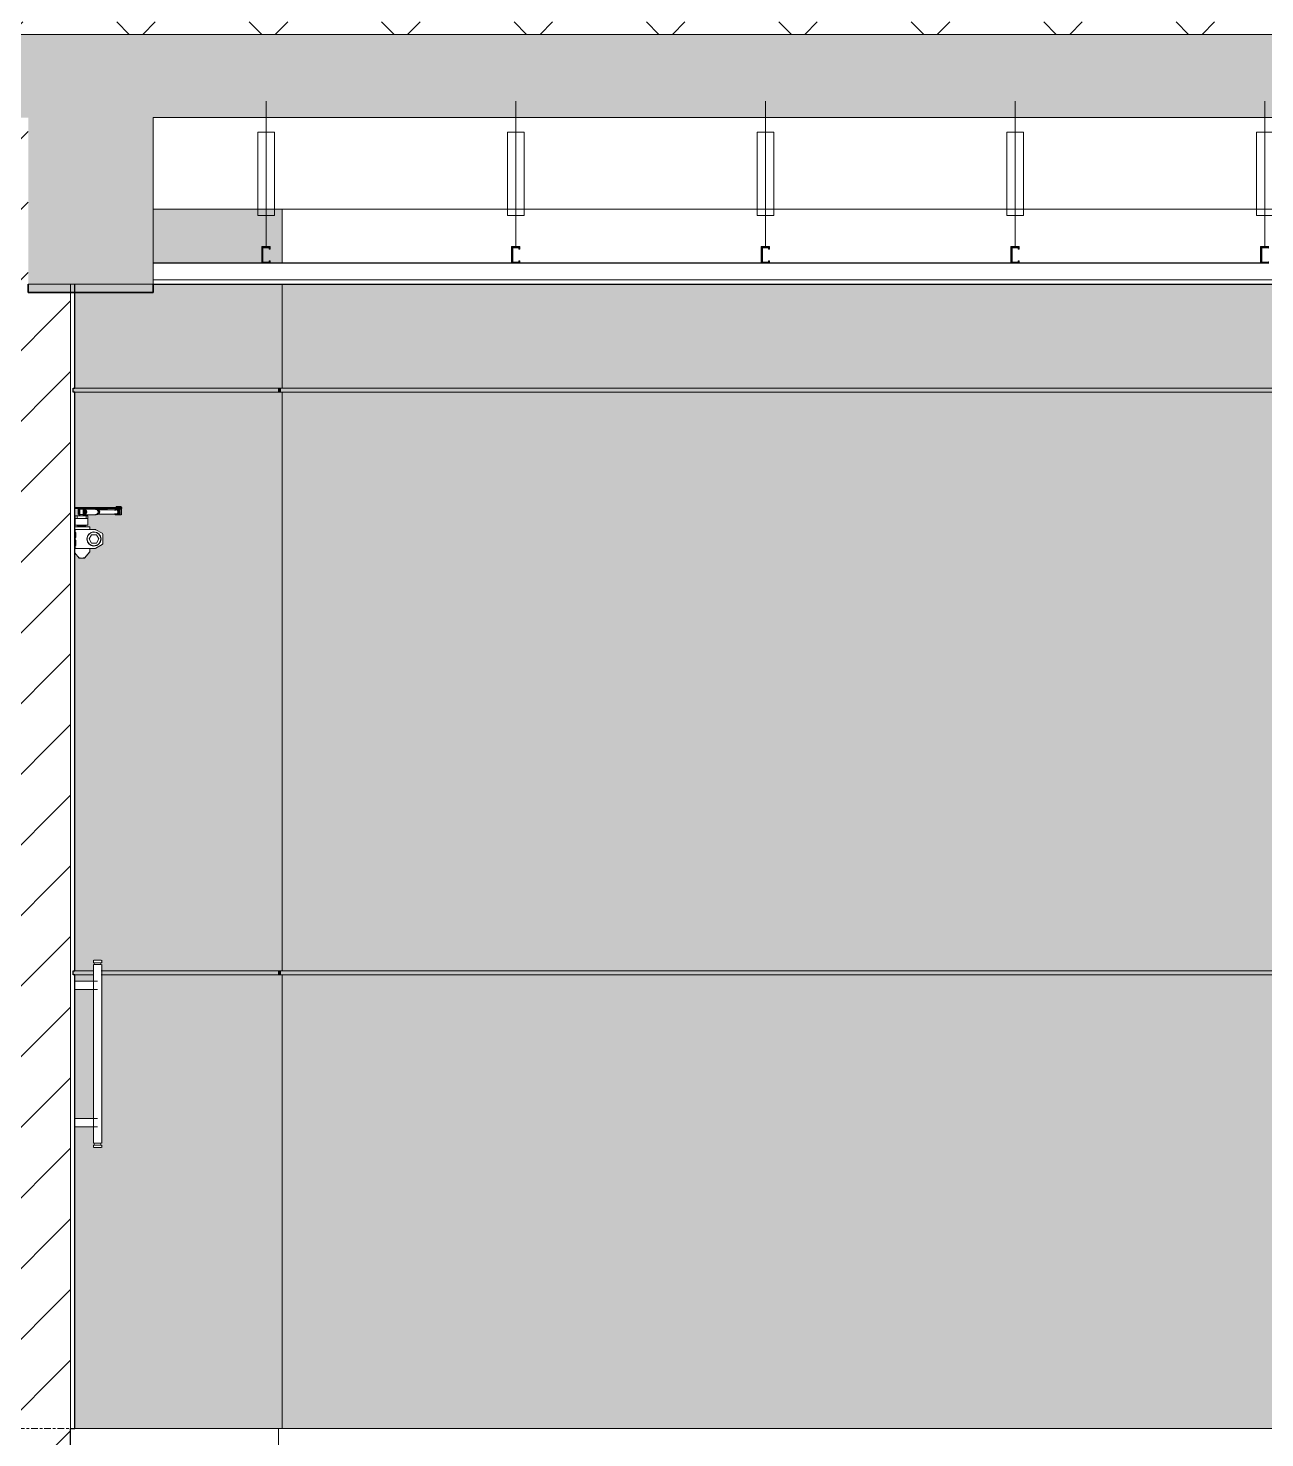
# Model space of a CAD drawing. Header units: millimetres. Extents: x 3451 to 201731, y -8641 to 35300.
# Drawn here: x 39936 to 42907, y 2177 to 5565 of the extents above; entities that cross this region are included whole.
import ezdxf

# ---------------------------------------------------------------- set-up
doc = ezdxf.new("R2010")
doc.units = ezdxf.units.MM
doc.linetypes.add('Centre', pattern=[31.75, 6.35, -4.7625, 15.875, -4.7625])
for name, color, linetype, lineweight in [('0-1', 7, 'Continuous', 5), ('A-CLNG', 13, 'Continuous', 9), ('A-CLNG-1', 13, 'Continuous', 25), ('A-DETL-GENF', 92, 'Continuous', 9), ('A-DETL-GENF-1', 7, 'Continuous', 9), ('A-DETL-THIN', 151, 'Continuous', 9), ('A-DOOR', 31, 'Continuous', 9), ('A-FLOR-LEVL-2', 51, 'Centre', 9), ('A-FLOR-PATT-3', 8, 'Continuous', 9), ('A-WALL', 113, 'Continuous', 9), ('A-WALL-1', 113, 'Continuous', 25), ('A-WALL-PATT-3', 111, 'Continuous', 5), ('A-WALL-PATT-4', 111, 'Continuous', 9), ('S-BEAM-1', 12, 'Continuous', 5), ('S-BEAM-2', 10, 'Continuous', 35), ('S-BEAM-3', 7, 'Continuous', 9), ('S-COLS-1', 7, 'Continuous', 9)]:
    doc.layers.add(name, color=color, linetype=linetype, lineweight=lineweight)

# ---------------------------------------------------------------- blocks, each defined once
blk = doc.blocks.new('NCV_TKTC_KET CAU_rvt-1-TKCS_MẶT CẮT C')
at = {"layer": 'S-BEAM-1'}
blk.add_hatch(color=256, dxfattribs=at).paths.add_polyline_path([(40085.7, 4930), (40235.6, 4930), (40235.6, 4950), (39935.6, 4950), (39935.6, 4930)])
at = {"layer": 'S-BEAM-2'}
for p, q in [((39935.6, 4950), (39935.6, 4930)), ((40235.6, 4930), (40235.6, 4950)), ((39935.6, 4930), (40235.6, 4930))]:
    blk.add_line(p, q, dxfattribs=at)
at = {"layer": 'S-BEAM-3'}
blk.add_line((40235.6, 5130), (44235.3, 5130), dxfattribs=at)
at = {"layer": 'S-COLS-1'}
blk.add_line((40536.9, 2200), (40536.9, 2150), dxfattribs=at)
blk = doc.blocks.new('FD_07 - DIG_01-1800x2200-CỬA ĐI 2 CÁNH 2-2150742-TKCS_MẶT CẮT C')
at = {"layer": 'A-DOOR'}
for p, q in [((40047.4, 4413.5), (40072.7, 4413.5)), ((40047.4, 4410.5), (40072.7, 4410.5)), ((40055.8, 4409), (40055.8, 4396)), ((40055.8, 4409), (40055.8, 4396)), ((40057.9, 4409.5), (40055.9, 4409.5)), ((40055.9, 4409.5), (40057.9, 4409.5)), ((40057.9, 4409.5), (40055.9, 4409.5)), ((40055.9, 4409.5), (40057.9, 4409.5)), ((40056.6, 4409), (40056.3, 4409)), ((40056.3, 4409), (40071.5, 4409)), ((40123.9, 4409.5), (40057.9, 4409.5)), ((40058.3, 4409), (40058.3, 4393)), ((40059.5, 4409), (40059.5, 4393)), ((40068.1, 4393), (40068.1, 4409)), ((40097, 4409.5), (40068.9, 4409.5)), ((40069.3, 4393), (40069.3, 4409)), ((40071.8, 4396), (40071.8, 4409)), ((40072.2, 4396.4), (40072.2, 4409)), ((40072.2, 4396.4), (40072.2, 4408.6)), ((40072.7, 4413.5), (40073.9, 4413.5)), ((40072.7, 4410.5), (40073.9, 4410.5)), ((40073.4, 4413.5), (40072.8, 4413.5)), ((40072.8, 4413.5), (40073.4, 4413.5)), ((40073.4, 4410.5), (40072.8, 4410.5)), ((40072.8, 4410.5), (40073.4, 4410.5)), ((40073.9, 4413.5), (40099.5, 4413.5)), ((40073.9, 4410.5), (40099.5, 4410.5)), ((40101.7, 4408.5), (40097, 4408.5)), ((40099.5, 4413.5), (40100.5, 4413.5)), ((40099.5, 4410.5), (40100.5, 4410.5)), ((40100.5, 4413.5), (40151.1, 4413.5)), ((40100.5, 4410.5), (40151.1, 4410.5)), ((40148.9, 4407.5), (40101.7, 4407.5)), ((40151.7, 4407.5), (40101.7, 4407.5)), ((40123.9, 4409.5), (40125.9, 4409.5)), ((40125.9, 4409.5), (40123.9, 4409.5)), ((40123.9, 4409.5), (40125.9, 4409.5)), ((40125.9, 4409.5), (40123.9, 4409.5)), ((40145.7, 4409.5), (40147.3, 4409.5)), ((40147.7, 4409.5), (40145.7, 4409.5)), ((40146.7, 4409.5), (40146.7, 4406.4)), ((40147.3, 4409.5), (40146.7, 4409.5)), ((40146.7, 4409.5), (40148.3, 4409.5)), ((40146.7, 4409.5), (40146.7, 4406.4)), ((40148.3, 4409.5), (40146.7, 4409.5)), ((40146.7, 4409.5), (40147.3, 4409.5)), ((40147.2, 4415.3), (40147.2, 4413.5)), ((40147.2, 4415.3), (40159.2, 4415.3)), ((40159.2, 4415.3), (40147.2, 4415.3)), ((40147.2, 4415.3), (40147.2, 4413.5)), ((40147.2, 4415.3), (40159.2, 4415.3)), ((40159.2, 4415.3), (40147.2, 4415.3)), ((40147.3, 4406.5), (40147.3, 4409.5)), ((40147.3, 4409.5), (40147.3, 4406.5)), ((40147.7, 4409.5), (40148.8, 4409.5)), ((40148.2, 4410.5), (40148.2, 4409.5)), ((40148.2, 4410.5), (40148.2, 4409.5)), ((40148.4, 4409.5), (40148.2, 4409.5)), ((40148.2, 4409.5), (40148.3, 4409.5)), ((40148.8, 4409.5), (40151.5, 4409.5)), ((40148.8, 4406.5), (40148.8, 4409.5)), ((40149.9, 4406.5), (40151.7, 4406.5)), ((40153.2, 4413.5), (40150.7, 4413.5)), ((40150.7, 4413.5), (40153.2, 4413.5)), ((40153.2, 4413.5), (40150.7, 4413.5)), ((40150.7, 4413.5), (40153.2, 4413.5)), ((40150.7, 4410.5), (40153.2, 4410.5)), ((40153.2, 4410.5), (40150.7, 4410.5)), ((40150.7, 4410.5), (40153.2, 4410.5)), ((40153.2, 4410.5), (40150.7, 4410.5)), ((40153.2, 4410.5), (40150.7, 4410.5)), ((40150.7, 4410.5), (40153.2, 4410.5)), ((40150.7, 4410.5), (40153.2, 4410.5)), ((40153.2, 4410.5), (40150.7, 4410.5)), ((40151.1, 4413.5), (40152.7, 4413.5)), ((40152.7, 4413.5), (40151.1, 4413.5)), ((40151.1, 4413.5), (40152.7, 4413.5)), ((40152.7, 4413.5), (40151.1, 4413.5)), ((40152.7, 4410.5), (40151.1, 4410.5)), ((40151.1, 4410.5), (40152.7, 4410.5)), ((40151.1, 4410.5), (40152.7, 4410.5)), ((40152.7, 4410.5), (40151.1, 4410.5)), ((40151.5, 4409.5), (40154.6, 4409.5)), ((40151.6, 4413.5), (40153.2, 4413.5)), ((40153.2, 4413.5), (40151.6, 4413.5)), ((40151.6, 4413.5), (40153.2, 4413.5)), ((40153.2, 4413.5), (40151.6, 4413.5)), ((40151.7, 4406.5), (40152, 4406.5)), ((40152, 4406.5), (40153.8, 4406.5)), ((40152.7, 4413.5), (40160.4, 4413.5)), ((40152.7, 4410.5), (40160.4, 4410.5)), ((40155.5, 4409.5), (40153.5, 4409.5)), ((40153.8, 4398.5), (40153.8, 4406.5)), ((40156.2, 4409.5), (40154.2, 4409.5)), ((40154.5, 4409.5), (40156.7, 4409.5)), ((40154.6, 4409.5), (40154.6, 4395.5)), ((40154.9, 4409.5), (40156.4, 4409.5)), ((40156.4, 4409.5), (40154.9, 4409.5)), ((40155.5, 4409.5), (40157, 4409.5)), ((40157, 4409.5), (40159.4, 4409.5)), ((40157, 4395.5), (40157, 4409.5)), ((40158.2, 4409.5), (40158.2, 4410.5)), ((40158.2, 4409.5), (40158.2, 4410.5)), ((40159.4, 4409.5), (40159.1, 4409.5)), ((40159.2, 4413.5), (40159.2, 4415.3)), ((40159.2, 4413.5), (40159.2, 4415.3)), ((40159.7, 4395.5), (40159.7, 4409.5)), ((40159.7, 4395.5), (40159.7, 4409.5)), ((40160.4, 4413.5), (40160.4, 4413.5)), ((40160.4, 4413.5), (40160.4, 4413.5)), ((40160.4, 4410.5), (40160.4, 4410.5)), ((40160.4, 4410.5), (40160.4, 4410.5)), ((40160.8, 4410.5), (40160.8, 4413.5)), ((40160.8, 4410.5), (40160.8, 4413.5)), ((40048.9, 4387), (40048.9, 4393)), ((40048.9, 4393), (40053, 4393)), ((40053, 4387), (40048.9, 4387)), ((40048.9, 4376.1), (40048.9, 4384.4)), ((40054.3, 4371), (40048.9, 4371)), ((40048.9, 4371), (40078.9, 4371)), ((40048.9, 4371), (40054.3, 4371)), ((40053, 4393), (40074.6, 4393)), ((40053, 4387), (40053, 4393)), ((40074.6, 4387), (40053, 4387)), ((40054.3, 4371), (40054.3, 4369)), ((40054.3, 4371), (40061.7, 4371)), ((40054.3, 4369), (40054.3, 4371)), ((40056.3, 4396), (40056.6, 4396)), ((40071.5, 4396), (40056.3, 4396)), ((40058.3, 4396), (40058.3, 4393)), ((40061.7, 4371), (40071.7, 4371)), ((40061.7, 4371), (40061.7, 4369)), ((40068.9, 4395.5), (40097, 4395.5)), ((40068.9, 4395.5), (40097, 4395.5)), ((40069.3, 4393), (40069.3, 4395.6)), ((40071.7, 4371), (40074.4, 4371)), ((40071.7, 4369), (40071.7, 4371)), ((40078.9, 4371), (40072.6, 4371)), ((40072.6, 4371), (40078.9, 4371)), ((40074.4, 4371), (40074.4, 4369)), ((40074.4, 4369), (40074.4, 4371)), ((40074.6, 4393), (40078.9, 4393)), ((40074.6, 4387), (40074.6, 4393)), ((40078.9, 4387), (40074.6, 4387)), ((40078.9, 4393), (40078.9, 4387)), ((40078.9, 4384.4), (40078.9, 4376.1)), ((40078.9, 4371), (40078.9, 4371)), ((40097, 4396.5), (40101.7, 4396.5)), ((40101.7, 4397.5), (40149.7, 4397.5)), ((40101.7, 4397.5), (40151.7, 4397.5)), ((40147.3, 4395.5), (40145.7, 4395.5)), ((40145.7, 4395.5), (40147.7, 4395.5)), ((40146.7, 4398.6), (40146.7, 4395.5)), ((40146.7, 4398.6), (40146.7, 4395.5)), ((40147.3, 4395.5), (40147.3, 4398.5)), ((40147.3, 4398.5), (40147.3, 4395.5)), ((40148.8, 4395.5), (40147.3, 4395.5)), ((40147.3, 4395.5), (40148.8, 4395.5)), ((40148.8, 4395.5), (40147.7, 4395.5)), ((40148.8, 4395.5), (40148.8, 4398.5)), ((40151.5, 4395.5), (40148.8, 4395.5)), ((40151.7, 4398.5), (40149.9, 4398.5)), ((40154.6, 4395.5), (40151.5, 4395.5)), ((40152, 4398.5), (40151.7, 4398.5)), ((40153.8, 4398.5), (40152, 4398.5)), ((40153.5, 4395.5), (40155.5, 4395.5)), ((40156.2, 4395.5), (40154.9, 4395.5)), ((40154.9, 4395.5), (40156.2, 4395.5)), ((40157, 4395.5), (40155.5, 4395.5)), ((40159.2, 4395.5), (40157, 4395.5)), ((40158.9, 4395.5), (40159.2, 4395.5)), ((40047.4, 4367), (40059.3, 4367)), ((40050.5, 4360), (40047.4, 4360)), ((40048.7, 4318), (40048.7, 4357)), ((40049, 4360), (40050, 4360)), ((40050, 4360), (40053, 4360)), ((40053, 4360), (40097.2, 4360)), ((40055.7, 4369), (40054.3, 4369)), ((40058, 4369), (40054.3, 4369)), ((40055.4, 4369), (40055.4, 4367)), ((40055.7, 4369), (40055.4, 4369)), ((40055.4, 4369), (40056.6, 4369)), ((40055.4, 4369), (40055.4, 4367)), ((40056.6, 4369), (40055.4, 4369)), ((40055.4, 4369), (40055.7, 4369)), ((40056.6, 4369), (40055.7, 4369)), ((40057, 4369), (40055.7, 4369)), ((40055.7, 4369), (40056.6, 4369)), ((40062, 4369), (40057, 4369)), ((40062, 4369), (40058, 4369)), ((40058, 4369), (40062, 4369)), ((40062, 4369), (40058, 4369)), ((40058, 4369), (40062, 4369)), ((40061.7, 4369), (40058, 4369)), ((40059.3, 4367), (40083.9, 4367)), ((40066.7, 4369), (40061.7, 4369)), ((40062, 4369), (40065.6, 4369)), ((40065.6, 4369), (40062, 4369)), ((40065.6, 4369), (40062, 4369)), ((40065.6, 4369), (40062, 4369)), ((40062, 4369), (40065.6, 4369)), ((40066.7, 4369), (40070.7, 4369)), ((40070.7, 4369), (40066.7, 4369)), ((40066.7, 4369), (40070.7, 4369)), ((40073.1, 4369), (40066.7, 4369)), ((40071.7, 4369), (40066.7, 4369)), ((40070.7, 4369), (40067.1, 4369)), ((40074.4, 4369), (40070.7, 4369)), ((40070.7, 4369), (40073.4, 4369)), ((40073.1, 4369), (40071.7, 4369)), ((40072.2, 4369), (40073.1, 4369)), ((40073.4, 4369), (40072.2, 4369)), ((40073.1, 4369), (40073.4, 4369)), ((40073.4, 4369), (40073.1, 4369)), ((40074.4, 4369), (40073.1, 4369)), ((40073.4, 4367), (40073.4, 4369)), ((40073.4, 4367), (40073.4, 4369)), ((40082.2, 4337.5), (40087.9, 4347.5)), ((40087.9, 4327.5), (40082.2, 4337.5)), ((40083.2, 4367), (40083.9, 4367)), ((40083.9, 4367), (40083.2, 4367)), ((40083.9, 4367), (40083.2, 4367)), ((40083.9, 4360), (40083.9, 4367)), ((40083.9, 4360), (40083.9, 4367)), ((40087.9, 4347.5), (40099.5, 4347.5)), ((40098.2, 4359.7), (40113.7, 4351.1)), ((40099.5, 4347.5), (40105.3, 4337.5)), ((40105.3, 4337.5), (40099.5, 4327.5)), ((40114.7, 4349.3), (40114.7, 4325.7)), ((40047.4, 4304), (40058.1, 4291.3)), ((40047.5, 4315), (40050.6, 4315)), ((40050, 4315), (40049, 4315)), ((40053, 4315), (40050, 4315)), ((40097.2, 4315), (40053, 4315)), ((40070.6, 4291.3), (40083.6, 4306.7)), ((40083.9, 4307.4), (40083.9, 4315)), ((40083.9, 4307.4), (40083.9, 4315)), ((40099.5, 4327.5), (40087.9, 4327.5)), ((40113.7, 4323.9), (40098.2, 4315.3)), ((40060.7, 4292), (40058.8, 4292)), ((40058.8, 4292), (40060.7, 4292)), ((40067.9, 4291), (40060.9, 4291)), ((40060.9, 4291), (40067.9, 4291)), ((40060.9, 4291), (40067.9, 4291)), ((40067.9, 4291), (40060.9, 4291)), ((40069.9, 4292), (40068, 4292)), ((40068, 4292), (40069.9, 4292)), ((40092.4, 3325), (40092.4, 3319)), ((40092.4, 3325), (40092.4, 3319)), ((40093.7, 3325), (40093.7, 3325)), ((40102.4, 3325), (40093.7, 3325)), ((40111, 3325), (40102.4, 3325)), ((40111, 3325), (40111, 3325)), ((40112.4, 3319), (40112.4, 3325)), ((40112.4, 3319), (40112.4, 3325)), ((40092.4, 3314.8), (40092.4, 3274.7)), ((40092.4, 3314.8), (40092.4, 2885.2)), ((40093.7, 3319), (40093.7, 3319)), ((40093.7, 3319), (40102.4, 3319)), ((40093.7, 3314.8), (40093.7, 3314.8)), ((40093.7, 3314.8), (40102.4, 3314.8)), ((40094.3, 3319), (40094.3, 3314.8)), ((40094.3, 3319), (40094.3, 3314.8)), ((40102.4, 3319), (40111, 3319)), ((40102.4, 3314.8), (40111, 3314.8)), ((40110.4, 3314.8), (40110.4, 3319)), ((40110.4, 3314.8), (40110.4, 3319)), ((40111, 3319), (40111, 3319)), ((40111, 3314.8), (40111, 3314.8)), ((40112.4, 2885.2), (40112.4, 3314.8)), ((40112.4, 2885.2), (40112.4, 3314.8)), ((40102.4, 3275), (40047.4, 3275)), ((40047.4, 3255), (40102.4, 3255)), ((40092.4, 3255.5), (40092.4, 2944.5)), ((40102.4, 2945), (40047.4, 2945)), ((40047.4, 2925), (40102.4, 2925)), ((40092.4, 2925.3), (40092.4, 2885.2)), ((40092.4, 2881), (40092.4, 2875)), ((40092.4, 2881), (40092.4, 2875)), ((40093.7, 2885.2), (40093.7, 2885.2)), ((40093.7, 2885.2), (40102.4, 2885.2)), ((40093.7, 2881), (40093.7, 2881)), ((40093.7, 2881), (40102.4, 2881)), ((40094.3, 2885.2), (40094.3, 2881)), ((40094.3, 2885.2), (40094.3, 2881)), ((40102.4, 2885.2), (40111, 2885.2)), ((40102.4, 2881), (40111, 2881)), ((40110.4, 2881), (40110.4, 2885.2)), ((40110.4, 2881), (40110.4, 2885.2)), ((40111, 2885.2), (40111, 2885.2)), ((40111, 2881), (40111, 2881)), ((40112.4, 2875), (40112.4, 2881)), ((40112.4, 2875), (40112.4, 2881)), ((40093.7, 2875), (40093.7, 2875)), ((40093.7, 2875), (40102.4, 2875)), ((40102.4, 2875), (40111, 2875)), ((40111, 2875), (40111, 2875))]:
    blk.add_line(p, q, dxfattribs=at)
at = {"layer": 'A-DOOR', "flags": 128}
for points in [[(40151, 4402.5), (40151, 4403.3), (40150.9, 4404), (40150.7, 4404.7), (40150.5, 4405.4), (40150.2, 4406), (40149.9, 4406.5)], [(40149.9, 4398.5), (40150.2, 4399), (40150.5, 4399.6), (40150.7, 4400.3), (40150.9, 4401), (40151, 4401.7), (40151, 4402.5)], [(40049, 4360), (40048.9, 4359.9), (40048.9, 4359.7), (40048.8, 4359.3), (40048.8, 4358.9), (40048.7, 4358.3), (40048.7, 4357.7), (40048.7, 4357)], [(40048.7, 4357), (40048.7, 4357.7), (40048.7, 4358.3), (40048.8, 4358.9), (40048.8, 4359.3), (40048.9, 4359.7), (40048.9, 4359.9)], [(40048.9, 4359.9), (40048.9, 4359.7), (40048.8, 4359.3), (40048.8, 4358.9), (40048.7, 4358.3), (40048.7, 4357.7), (40048.7, 4357)], [(40048.7, 4357), (40048.7, 4357.7), (40048.7, 4358.3), (40048.8, 4358.9), (40048.8, 4359.3), (40048.9, 4359.7), (40048.9, 4359.9)], [(40048.9, 4315.1), (40048.9, 4315.3), (40048.8, 4315.7), (40048.8, 4316.1), (40048.7, 4316.7), (40048.7, 4317.3), (40048.7, 4318)], [(40048.7, 4318), (40048.7, 4317.3), (40048.7, 4316.7), (40048.8, 4316.1), (40048.8, 4315.7), (40048.9, 4315.3), (40048.9, 4315.1)], [(40048.7, 4318), (40048.7, 4317.3), (40048.7, 4316.7), (40048.8, 4316.1), (40048.8, 4315.7), (40048.9, 4315.3), (40048.9, 4315.1), (40049, 4315)], [(40048.9, 4315.1), (40048.9, 4315.3), (40048.8, 4315.7), (40048.8, 4316.1), (40048.7, 4316.7), (40048.7, 4317.3), (40048.7, 4318)], [(40083.9, 4307.4), (40083.9, 4307.4), (40083.9, 4307.3), (40083.9, 4307.3), (40083.8, 4307.2), (40083.8, 4307.2), (40083.8, 4307.1), (40083.8, 4307.1), (40083.8, 4307.1), (40083.8, 4307), (40083.8, 4307), (40083.8, 4306.9), (40083.7, 4306.9), (40083.7, 4306.9), (40083.7, 4306.8), (40083.7, 4306.8), (40083.6, 4306.7)], [(40083.9, 4307.4), (40083.9, 4307.4), (40083.9, 4307.3), (40083.9, 4307.3), (40083.8, 4307.2), (40083.8, 4307.2), (40083.8, 4307.1), (40083.8, 4307.1), (40083.8, 4307.1), (40083.8, 4307), (40083.8, 4307), (40083.8, 4306.9), (40083.7, 4306.9), (40083.7, 4306.9), (40083.7, 4306.8), (40083.7, 4306.8), (40083.6, 4306.7), (40083.6, 4306.7), (40083.6, 4306.7)], [(40058.8, 4291), (40058.8, 4291), (40058.7, 4291), (40058.7, 4291), (40058.6, 4291), (40058.6, 4291), (40058.6, 4291), (40058.5, 4291), (40058.5, 4291), (40058.5, 4291.1), (40058.4, 4291.1), (40058.4, 4291.1), (40058.4, 4291.1), (40058.3, 4291.1), (40058.3, 4291.1), (40058.3, 4291.2), (40058.2, 4291.2), (40058.2, 4291.2), (40058.2, 4291.2), (40058.2, 4291.3), (40058.1, 4291.3)], [(40058.8, 4291), (40058.8, 4291), (40058.7, 4291), (40058.7, 4291), (40058.6, 4291), (40058.6, 4291), (40058.6, 4291), (40058.5, 4291), (40058.5, 4291), (40058.5, 4291.1), (40058.4, 4291.1), (40058.4, 4291.1), (40058.4, 4291.1), (40058.3, 4291.1), (40058.3, 4291.1), (40058.3, 4291.2), (40058.2, 4291.2), (40058.2, 4291.2), (40058.2, 4291.2), (40058.2, 4291.3), (40058.1, 4291.3), (40058.1, 4291.3), (40058.1, 4291.3)], [(40069.9, 4291), (40069.9, 4291), (40069.9, 4291), (40069.9, 4291), (40069.9, 4291), (40069.8, 4291), (40069.8, 4291), (40069.7, 4291), (40069.7, 4291), (40069.6, 4291), (40069.5, 4291), (40069.4, 4291), (40069.3, 4291), (40069.2, 4291), (40069.1, 4291), (40069, 4291), (40068.8, 4291), (40068.7, 4291), (40068.6, 4291), (40068.4, 4291), (40068.2, 4291), (40068.1, 4291), (40067.9, 4291), (40067.7, 4291), (40067.6, 4291), (40067.4, 4291), (40067.2, 4291), (40067, 4291), (40066.8, 4291), (40066.6, 4291), (40066.4, 4291), (40066.2, 4291), (40066, 4291), (40065.7, 4291), (40065.5, 4291), (40065.3, 4291), (40065.1, 4291), (40064.9, 4291), (40064.6, 4291), (40064.4, 4291), (40064.2, 4291), (40064, 4291), (40063.8, 4291), (40063.5, 4291), (40063.3, 4291), (40063.1, 4291), (40062.9, 4291), (40062.7, 4291), (40062.5, 4291), (40062.2, 4291), (40062, 4291), (40061.8, 4291), (40061.6, 4291), (40061.5, 4291), (40061.3, 4291), (40061.1, 4291), (40060.9, 4291), (40060.7, 4291), (40060.6, 4291), (40060.4, 4291), (40060.3, 4291), (40060.1, 4291), (40060, 4291), (40059.8, 4291), (40059.7, 4291), (40059.6, 4291), (40059.5, 4291), (40059.4, 4291), (40059.3, 4291), (40059.2, 4291), (40059.1, 4291), (40059, 4291), (40059, 4291), (40058.9, 4291), (40058.9, 4291), (40058.8, 4291), (40058.8, 4291), (40058.8, 4291), (40058.8, 4291)], [(40058.8, 4291), (40058.8, 4291), (40058.8, 4291), (40058.8, 4291), (40058.9, 4291), (40058.9, 4291), (40058.9, 4291), (40059, 4291), (40059.1, 4291), (40059.1, 4291), (40059.2, 4291), (40059.3, 4291), (40059.4, 4291), (40059.5, 4291), (40059.6, 4291), (40059.8, 4291), (40059.9, 4291), (40060, 4291), (40060.2, 4291), (40060.3, 4291), (40060.5, 4291), (40060.6, 4291), (40060.8, 4291), (40061, 4291), (40061.2, 4291), (40061.4, 4291), (40061.5, 4291), (40061.7, 4291), (40061.9, 4291), (40062.1, 4291), (40062.3, 4291), (40062.6, 4291), (40062.8, 4291), (40063, 4291), (40063.2, 4291), (40063.4, 4291), (40063.6, 4291), (40063.9, 4291), (40064.1, 4291), (40064.3, 4291), (40064.5, 4291), (40064.7, 4291), (40065, 4291), (40065.2, 4291), (40065.4, 4291), (40065.6, 4291), (40065.8, 4291), (40066.1, 4291), (40066.3, 4291), (40066.5, 4291), (40066.7, 4291), (40066.9, 4291), (40067.1, 4291), (40067.3, 4291), (40067.5, 4291), (40067.6, 4291), (40067.8, 4291), (40068, 4291), (40068.2, 4291), (40068.3, 4291), (40068.5, 4291), (40068.6, 4291), (40068.8, 4291), (40068.9, 4291), (40069, 4291), (40069.1, 4291), (40069.3, 4291), (40069.4, 4291), (40069.4, 4291), (40069.5, 4291), (40069.6, 4291), (40069.7, 4291), (40069.7, 4291), (40069.8, 4291), (40069.8, 4291), (40069.9, 4291), (40069.9, 4291), (40069.9, 4291), (40069.9, 4291)], [(40058.8, 4291), (40058.8, 4291), (40058.8, 4291), (40058.8, 4291), (40058.9, 4291), (40058.9, 4291), (40058.9, 4291), (40059, 4291), (40059.1, 4291), (40059.1, 4291), (40059.2, 4291), (40059.3, 4291), (40059.4, 4291), (40059.5, 4291), (40059.6, 4291), (40059.8, 4291), (40059.9, 4291), (40060, 4291), (40060.2, 4291), (40060.3, 4291), (40060.5, 4291), (40060.6, 4291), (40060.8, 4291), (40061, 4291), (40061.2, 4291), (40061.4, 4291), (40061.5, 4291), (40061.7, 4291), (40061.9, 4291), (40062.1, 4291), (40062.3, 4291), (40062.6, 4291), (40062.8, 4291), (40063, 4291), (40063.2, 4291), (40063.4, 4291), (40063.6, 4291), (40063.9, 4291), (40064.1, 4291), (40064.3, 4291), (40064.5, 4291), (40064.7, 4291), (40065, 4291), (40065.2, 4291), (40065.4, 4291), (40065.6, 4291), (40065.8, 4291), (40066.1, 4291), (40066.3, 4291), (40066.5, 4291), (40066.7, 4291), (40066.9, 4291), (40067.1, 4291), (40067.3, 4291), (40067.5, 4291), (40067.6, 4291), (40067.8, 4291), (40068, 4291), (40068.2, 4291), (40068.3, 4291), (40068.5, 4291), (40068.6, 4291), (40068.8, 4291), (40068.9, 4291), (40069, 4291), (40069.1, 4291), (40069.3, 4291), (40069.4, 4291), (40069.4, 4291), (40069.5, 4291), (40069.6, 4291), (40069.7, 4291), (40069.7, 4291), (40069.8, 4291), (40069.8, 4291), (40069.9, 4291), (40069.9, 4291), (40069.9, 4291), (40069.9, 4291)], [(40069.9, 4291), (40069.9, 4291), (40069.9, 4291), (40069.9, 4291), (40069.9, 4291), (40069.8, 4291), (40069.8, 4291), (40069.7, 4291), (40069.7, 4291), (40069.6, 4291), (40069.5, 4291), (40069.4, 4291), (40069.3, 4291), (40069.2, 4291), (40069.1, 4291), (40069, 4291), (40068.8, 4291), (40068.7, 4291), (40068.6, 4291), (40068.4, 4291), (40068.2, 4291), (40068.1, 4291), (40067.9, 4291), (40067.7, 4291), (40067.6, 4291), (40067.4, 4291), (40067.2, 4291), (40067, 4291), (40066.8, 4291), (40066.6, 4291), (40066.4, 4291), (40066.2, 4291), (40066, 4291), (40065.7, 4291), (40065.5, 4291), (40065.3, 4291), (40065.1, 4291), (40064.9, 4291), (40064.6, 4291), (40064.4, 4291), (40064.2, 4291), (40064, 4291), (40063.8, 4291), (40063.5, 4291), (40063.3, 4291), (40063.1, 4291), (40062.9, 4291), (40062.7, 4291), (40062.5, 4291), (40062.2, 4291), (40062, 4291), (40061.8, 4291), (40061.6, 4291), (40061.5, 4291), (40061.3, 4291), (40061.1, 4291), (40060.9, 4291), (40060.7, 4291), (40060.6, 4291), (40060.4, 4291), (40060.3, 4291), (40060.1, 4291), (40060, 4291), (40059.8, 4291), (40059.7, 4291), (40059.6, 4291), (40059.5, 4291), (40059.4, 4291), (40059.3, 4291), (40059.2, 4291), (40059.1, 4291), (40059, 4291), (40059, 4291), (40058.9, 4291), (40058.9, 4291), (40058.8, 4291), (40058.8, 4291), (40058.8, 4291), (40058.8, 4291)], [(40070.6, 4291.3), (40070.6, 4291.2), (40070.5, 4291.2), (40070.5, 4291.2), (40070.5, 4291.2), (40070.4, 4291.2), (40070.4, 4291.1), (40070.4, 4291.1), (40070.4, 4291.1), (40070.3, 4291.1), (40070.3, 4291.1), (40070.3, 4291.1), (40070.2, 4291), (40070.2, 4291), (40070.1, 4291), (40070.1, 4291), (40070.1, 4291), (40070, 4291), (40070, 4291), (40070, 4291), (40069.9, 4291)], [(40070.6, 4291.3), (40070.6, 4291.3), (40070.6, 4291.3), (40070.6, 4291.2), (40070.5, 4291.2), (40070.5, 4291.2), (40070.5, 4291.2), (40070.4, 4291.2), (40070.4, 4291.1), (40070.4, 4291.1), (40070.4, 4291.1), (40070.3, 4291.1), (40070.3, 4291.1), (40070.3, 4291.1), (40070.2, 4291), (40070.2, 4291), (40070.1, 4291), (40070.1, 4291), (40070.1, 4291), (40070, 4291), (40070, 4291), (40070, 4291), (40069.9, 4291)]]:
    blk.add_lwpolyline(points, dxfattribs=at)
at = {"layer": 'A-DOOR'}
for centre, radius, start, end in [((40093.7, 4337.5), 17, 0, 180), ((40093.7, 4337.5), 17, 180, 360), ((40093.7, 4337.5), 16.5, 0, 180), ((40093.7, 4337.5), 16.5, 180, 0), ((40093.7, 4337.5), 17, 105, 118.1945), ((40093.7, 4337.5), 17, 105, 118.1945), ((40093.7, 4337.5), 17, 105, 118.1945), ((40097.2, 4358), 2, 60.8025, 90), ((40097.2, 4358), 2, 60.8025, 75.4013), ((40112.7, 4349.3), 2, 0, 60.8025), ((40093.7, 4337.5), 17, 241.8055, 255), ((40097.2, 4317), 2, 270, 299.1975), ((40097.2, 4317), 2, 284.5987, 299.1975), ((40112.7, 4325.7), 2, 299.1975, 0)]:
    blk.add_arc(centre, radius, start, end, dxfattribs=at)
for centre, major_axis, ratio, start_param, end_param in [((40068.9, 4402.5), (0, 7), 0.965835, 6.029595, 6.536775), ((40068.9, 4402.5), (0, 7), 0.965835, 6.029595, 6.536775), ((40070.1, 4402.5), (0, 6.79), 0.259156, 4.712389, 5.736177), ((40072.2, 4402.5), (0, 2.5), 0.259156, 4.712389, 7.853982), ((40072.1, 4402.5), (0, 6.79), 0.259156, 4.712389, 5.992125), ((40097, 4402.5), (0, 7), 0.965835, 4.712389, 6.283185), ((40101.7, 4402.5), (0, 6), 0.965835, 5.759587, 6.283185), ((40101.7, 4402.5), (0, 6), 0.965835, 4.712389, 6.283185), ((40101.7, 4402.5), (0, 5), 0.965835, 4.712389, 6.021386), ((40145.7, 4402.5), (0, 7), 0.259156, 0, 1.047198), ((40145.7, 4402.5), (0, 7), 0.259156, 0, 1.047198), ((40147.7, 4402.5), (0, 7), 0.259156, 0, 1.047198), ((40147.7, 4402.5), (0, 7), 0.259156, 0, 0.261799), ((40153.5, 4402.5), (0, 7), 0.259156, 0, 1.308997), ((40152.9, 4402.5), (0, 2.5), 0.259156, 4.712389, 7.853982), ((40152.9, 4402.5), (0, 2.5), 0.259156, 4.712389, 7.853982), ((40155.5, 4402.5), (0, 7), 0.259156, 0, 1.570796), ((40150.8, 4402.5), (0, 5), 0.965835, 4.942493, 5.632805), ((40151.7, 4402.5), (0, 5), 0.965835, 5.235988, 5.759587), ((40154.9, 4402.5), (0, 2.5), 0.259156, 4.712389, 7.853982), ((40048.9, 4381), (0, 6), 0.000349, 5.323254, 6.283185), ((40048.9, 4383), (0, 12), 0.000349, 2.181662, 3.141593), ((40068.9, 4402.5), (0, 7), 0.965835, 3.141593, 3.395183), ((40070.1, 4402.5), (0, 6.79), 0.259156, 3.688601, 4.712389), ((40072.2, 4402.5), (0, 2.5), 0.259156, 1.570796, 4.712389), ((40072.1, 4402.5), (0, 6.79), 0.259156, 3.432653, 4.712389), ((40078.9, 4381), (0, 6), 0.000349, 5.323254, 6.283185), ((40078.9, 4383), (0, 12), 0.000349, 2.181662, 3.141593), ((40097, 4402.5), (0, 7), 0.965835, 3.141593, 4.712389), ((40097, 4402.5), (0, 7), 0.965835, 3.141593, 3.403392), ((40101.7, 4402.5), (0, 6), 0.965835, 3.141593, 4.712389), ((40101.7, 4402.5), (0, 6), 0.965835, 3.141593, 3.665191), ((40101.7, 4402.5), (0, 5), 0.965835, 3.403392, 4.712389), ((40145.7, 4402.5), (0, 7), 0.259156, 2.094395, 3.141593), ((40145.7, 4402.5), (0, 7), 0.259156, 2.094395, 3.141593), ((40147.7, 4402.5), (0, 7), 0.259156, 2.094395, 3.141593), ((40147.7, 4402.5), (0, 7), 0.259156, 2.879793, 3.141593), ((40153.5, 4402.5), (0, 7), 0.259156, 1.527187, 1.570796), ((40153.5, 4402.5), (0, 7), 0.259156, 1.570796, 3.141593), ((40152.9, 4402.5), (0, 2.5), 0.259156, 1.570796, 4.712389), ((40152.9, 4402.5), (0, 2.5), 0.259156, 1.570796, 4.712389), ((40155.5, 4402.5), (0, 7), 0.259156, 1.570796, 3.141593), ((40150.8, 4402.5), (0, 5), 0.965835, 3.791973, 4.482285), ((40151.7, 4402.5), (0, 5), 0.965835, 3.665191, 4.18879), ((40154.9, 4402.5), (0, 2.5), 0.259156, 1.570796, 4.712389)]:
    blk.add_ellipse(centre, major_axis=major_axis, ratio=ratio, start_param=start_param, end_param=end_param, dxfattribs=at)
for points, knots in [([(40072.2, 4408.6), (40072.5, 4408.5), (40072.9, 4408.2), (40073.4, 4407.8), (40073.8, 4407.5), (40074.1, 4407.3), (40074.3, 4407), (40074.5, 4406.8), (40074.6, 4406.7), (40074.7, 4406.5), (40074.9, 4406.3), (40075.1, 4406.1), (40075.2, 4405.8), (40075.4, 4405.6), (40075.5, 4405.4), (40075.6, 4405.3), (40075.7, 4405), (40075.8, 4404.8), (40075.9, 4404.4), (40076, 4404), (40076.1, 4403.7), (40076.2, 4403.2), (40076.2, 4402.8), (40076.2, 4402.5)], [0, 0, 0, 0, 0.1, 0.2, 0.25, 0.3, 0.35, 0.375, 0.4, 0.425, 0.45, 0.5, 0.55, 0.575, 0.6, 0.625, 0.65, 0.7, 0.75, 0.8, 0.85, 0.9, 1, 1, 1, 1]), ([(40076.2, 4402.5), (40076.2, 4402.2), (40076.2, 4401.8), (40076.1, 4401.3), (40076, 4401), (40075.9, 4400.6), (40075.8, 4400.2), (40075.7, 4400), (40075.6, 4399.7), (40075.5, 4399.6), (40075.4, 4399.4), (40075.2, 4399.2), (40075.1, 4398.9), (40074.9, 4398.7), (40074.7, 4398.5), (40074.6, 4398.3), (40074.5, 4398.2), (40074.3, 4398), (40074.1, 4397.7), (40073.8, 4397.5), (40073.4, 4397.2), (40072.9, 4396.8), (40072.5, 4396.5), (40072.2, 4396.4)], [0, 0, 0, 0, 0.1, 0.15, 0.2, 0.25, 0.3, 0.35, 0.375, 0.4, 0.425, 0.45, 0.5, 0.55, 0.575, 0.6, 0.625, 0.65, 0.7, 0.75, 0.8, 0.9, 1, 1, 1, 1]), ([(40050, 4349.9), (40050, 4351), (40049.9, 4352.3), (40049.7, 4353.4), (40049.5, 4353.7), (40049.4, 4353.5), (40049.2, 4352.9), (40049.1, 4351.9), (40049, 4350.5), (40048.9, 4348.8), (40048.9, 4347.6), (40048.9, 4347)], [0, 0, 0, 0, 0.2, 0.3, 0.4, 0.5, 0.6, 0.7, 0.8, 0.9, 1, 1, 1, 1]), ([(40048.9, 4347), (40048.9, 4348.2), (40049, 4350), (40049.1, 4351.9), (40049.2, 4352.9), (40049.4, 4353.5), (40049.5, 4353.7), (40049.7, 4353.4), (40049.8, 4352.6), (40050, 4351.4), (40050, 4350.4), (40050, 4349.9)], [0, 0, 0, 0, 0.2, 0.3, 0.4, 0.5, 0.6, 0.7, 0.8, 0.9, 1, 1, 1, 1]), ([(40048.9, 4347), (40048.9, 4348.2), (40049, 4350), (40049.1, 4351.9), (40049.2, 4352.9), (40049.4, 4353.5), (40049.5, 4353.7), (40049.7, 4353.4), (40049.8, 4352.6), (40050, 4351.4), (40050, 4350.4), (40050, 4349.9)], [0, 0, 0, 0, 0.2, 0.3, 0.4, 0.5, 0.6, 0.7, 0.8, 0.9, 1, 1, 1, 1]), ([(40050, 4349.9), (40050, 4351), (40049.9, 4352.3), (40049.7, 4353.4), (40049.5, 4353.7), (40049.4, 4353.5), (40049.2, 4352.9), (40049.1, 4351.9), (40049, 4350.5), (40048.9, 4348.8), (40048.9, 4347.6), (40048.9, 4347)], [0, 0, 0, 0, 0.2, 0.3, 0.4, 0.5, 0.6, 0.7, 0.8, 0.9, 1, 1, 1, 1]), ([(40048.9, 4347), (40048.9, 4345.8), (40049, 4344), (40049.1, 4342.1), (40049.2, 4341.1), (40049.4, 4340.5), (40049.5, 4340.3), (40049.7, 4340.6), (40049.8, 4341.4), (40050, 4342.6), (40050, 4343.6), (40050, 4344.1)], [0, 0, 0, 0, 0.2, 0.3, 0.4, 0.5, 0.6, 0.7, 0.8, 0.9, 1, 1, 1, 1]), ([(40050, 4344.1), (40050, 4343), (40049.9, 4341.7), (40049.7, 4340.6), (40049.5, 4340.3), (40049.4, 4340.5), (40049.2, 4341.1), (40049.1, 4342.1), (40049, 4343.5), (40048.9, 4345.2), (40048.9, 4346.4), (40048.9, 4347)], [0, 0, 0, 0, 0.2, 0.3, 0.4, 0.5, 0.6, 0.7, 0.8, 0.9, 1, 1, 1, 1]), ([(40050, 4344.1), (40050, 4343), (40049.9, 4341.7), (40049.7, 4340.6), (40049.5, 4340.3), (40049.4, 4340.5), (40049.2, 4341.1), (40049.1, 4342.1), (40049, 4343.5), (40048.9, 4345.2), (40048.9, 4346.4), (40048.9, 4347)], [0, 0, 0, 0, 0.2, 0.3, 0.4, 0.5, 0.6, 0.7, 0.8, 0.9, 1, 1, 1, 1]), ([(40048.9, 4347), (40048.9, 4345.8), (40049, 4344), (40049.1, 4342.1), (40049.2, 4341.1), (40049.4, 4340.5), (40049.5, 4340.3), (40049.7, 4340.6), (40049.8, 4341.4), (40050, 4342.6), (40050, 4343.6), (40050, 4344.1)], [0, 0, 0, 0, 0.2, 0.3, 0.4, 0.5, 0.6, 0.7, 0.8, 0.9, 1, 1, 1, 1]), ([(40050, 4330.9), (40050, 4332), (40049.9, 4333.3), (40049.7, 4334.4), (40049.5, 4334.7), (40049.4, 4334.5), (40049.2, 4333.9), (40049.1, 4332.9), (40049, 4331.5), (40048.9, 4329.8), (40048.9, 4328.6), (40048.9, 4328)], [0, 0, 0, 0, 0.2, 0.3, 0.4, 0.5, 0.6, 0.7, 0.8, 0.9, 1, 1, 1, 1]), ([(40048.9, 4328), (40048.9, 4329.2), (40049, 4331), (40049.1, 4332.9), (40049.2, 4333.9), (40049.4, 4334.5), (40049.5, 4334.7), (40049.7, 4334.4), (40049.8, 4333.6), (40050, 4332.4), (40050, 4331.4), (40050, 4330.9)], [0, 0, 0, 0, 0.2, 0.3, 0.4, 0.5, 0.6, 0.7, 0.8, 0.9, 1, 1, 1, 1]), ([(40048.9, 4328), (40048.9, 4329.2), (40049, 4331), (40049.1, 4332.9), (40049.2, 4333.9), (40049.4, 4334.5), (40049.5, 4334.7), (40049.7, 4334.4), (40049.8, 4333.6), (40050, 4332.4), (40050, 4331.4), (40050, 4330.9)], [0, 0, 0, 0, 0.2, 0.3, 0.4, 0.5, 0.6, 0.7, 0.8, 0.9, 1, 1, 1, 1]), ([(40050, 4330.9), (40050, 4332), (40049.9, 4333.3), (40049.7, 4334.4), (40049.5, 4334.7), (40049.4, 4334.5), (40049.2, 4333.9), (40049.1, 4332.9), (40049, 4331.5), (40048.9, 4329.8), (40048.9, 4328.6), (40048.9, 4328)], [0, 0, 0, 0, 0.2, 0.3, 0.4, 0.5, 0.6, 0.7, 0.8, 0.9, 1, 1, 1, 1]), ([(40048.9, 4328), (40048.9, 4326.8), (40049, 4325), (40049.1, 4323.1), (40049.2, 4322.1), (40049.4, 4321.5), (40049.5, 4321.3), (40049.7, 4321.6), (40049.8, 4322.4), (40050, 4323.6), (40050, 4324.6), (40050, 4325.1)], [0, 0, 0, 0, 0.2, 0.3, 0.4, 0.5, 0.6, 0.7, 0.8, 0.9, 1, 1, 1, 1]), ([(40050, 4325.1), (40050, 4324), (40049.9, 4322.7), (40049.7, 4321.6), (40049.5, 4321.3), (40049.4, 4321.5), (40049.2, 4322.1), (40049.1, 4323.1), (40049, 4324.5), (40048.9, 4326.2), (40048.9, 4327.4), (40048.9, 4328)], [0, 0, 0, 0, 0.2, 0.3, 0.4, 0.5, 0.6, 0.7, 0.8, 0.9, 1, 1, 1, 1]), ([(40050, 4325.1), (40050, 4324), (40049.9, 4322.7), (40049.7, 4321.6), (40049.5, 4321.3), (40049.4, 4321.5), (40049.2, 4322.1), (40049.1, 4323.1), (40049, 4324.5), (40048.9, 4326.2), (40048.9, 4327.4), (40048.9, 4328)], [0, 0, 0, 0, 0.2, 0.3, 0.4, 0.5, 0.6, 0.7, 0.8, 0.9, 1, 1, 1, 1]), ([(40048.9, 4328), (40048.9, 4326.8), (40049, 4325), (40049.1, 4323.1), (40049.2, 4322.1), (40049.4, 4321.5), (40049.5, 4321.3), (40049.7, 4321.6), (40049.8, 4322.4), (40050, 4323.6), (40050, 4324.6), (40050, 4325.1)], [0, 0, 0, 0, 0.2, 0.3, 0.4, 0.5, 0.6, 0.7, 0.8, 0.9, 1, 1, 1, 1])]:
    blk.add_open_spline(points, degree=3, knots=knots, dxfattribs=at)
for points in [[(40050.1, 4348.5), (40050.1, 4349), (40050.1, 4349.4), (40050, 4349.9)], [(40050, 4349.9), (40050.1, 4349.4), (40050.1, 4349), (40050.1, 4348.5)], [(40050, 4349.9), (40050.1, 4349.4), (40050.1, 4348.5), (40050.2, 4347.5), (40050.2, 4347)], [(40050.1, 4348.5), (40050.1, 4349), (40050.1, 4349.4), (40050, 4349.9)], [(40050.2, 4347), (40050.2, 4346.5), (40050.1, 4345.5), (40050.1, 4344.6), (40050, 4344.1)], [(40050, 4344.1), (40050.1, 4344.6), (40050.1, 4345), (40050.1, 4345.5)], [(40050.1, 4345.5), (40050.1, 4345), (40050.1, 4344.6), (40050, 4344.1)], [(40050, 4344.1), (40050.1, 4344.6), (40050.1, 4345), (40050.1, 4345.5)], [(40050.1, 4329.5), (40050.1, 4330), (40050.1, 4330.4), (40050, 4330.9)], [(40050, 4330.9), (40050.1, 4330.4), (40050.1, 4330), (40050.1, 4329.5)], [(40050, 4330.9), (40050.1, 4330.4), (40050.1, 4329.5), (40050.2, 4328.5), (40050.2, 4328)], [(40050.1, 4329.5), (40050.1, 4330), (40050.1, 4330.4), (40050, 4330.9)], [(40050.2, 4328), (40050.2, 4327.5), (40050.1, 4326.5), (40050.1, 4325.6), (40050, 4325.1)], [(40050, 4325.1), (40050.1, 4325.6), (40050.1, 4326), (40050.1, 4326.5)], [(40050.1, 4326.5), (40050.1, 4326), (40050.1, 4325.6), (40050, 4325.1)], [(40050, 4325.1), (40050.1, 4325.6), (40050.1, 4326), (40050.1, 4326.5)]]:
    blk.add_open_spline(points, degree=3, dxfattribs=at)
blk = doc.blocks.new('Repeating Detail - THANH TREO TRẦN 350-1744555-TKCS_MẶT CẮT C')
at = {"layer": 'A-DETL-GENF'}
for points in [[(40497.4, 5000), (40517.4, 5000), (40517.4, 5006), (40514.9, 5002.5), (40499.9, 5002.5), (40499.9, 5037.5), (40514.9, 5037.5), (40517.4, 5034), (40517.4, 5040), (40497.4, 5040)], [(41097.4, 5000), (41117.4, 5000), (41117.4, 5006), (41114.9, 5002.5), (41099.9, 5002.5), (41099.9, 5037.5), (41114.9, 5037.5), (41117.4, 5034), (41117.4, 5040), (41097.4, 5040)], [(41697.4, 5000), (41717.4, 5000), (41717.4, 5006), (41714.9, 5002.5), (41699.9, 5002.5), (41699.9, 5037.5), (41714.9, 5037.5), (41717.4, 5034), (41717.4, 5040), (41697.4, 5040)], [(42297.4, 5000), (42317.4, 5000), (42317.4, 5006), (42314.9, 5002.5), (42299.9, 5002.5), (42299.9, 5037.5), (42314.9, 5037.5), (42317.4, 5034), (42317.4, 5040), (42297.4, 5040)], [(42897.4, 5000), (42917.4, 5000), (42917.4, 5006), (42914.9, 5002.5), (42899.9, 5002.5), (42899.9, 5037.5), (42914.9, 5037.5), (42917.4, 5034), (42917.4, 5040), (42897.4, 5040)]]:
    blk.add_hatch(color=256, dxfattribs=at).paths.add_polyline_path(points)
for p, q in [((40507.4, 5040), (40507.4, 5390)), ((41107.4, 5040), (41107.4, 5390)), ((41707.4, 5040), (41707.4, 5390)), ((42307.4, 5040), (42307.4, 5390)), ((42907.4, 5040), (42907.4, 5390)), ((40487.4, 5315), (40527.4, 5315)), ((40487.4, 5115), (40487.4, 5315)), ((40527.4, 5315), (40527.4, 5115)), ((41087.4, 5315), (41127.4, 5315)), ((41087.4, 5115), (41087.4, 5315)), ((41127.4, 5315), (41127.4, 5115)), ((41687.4, 5315), (41727.4, 5315)), ((41687.4, 5115), (41687.4, 5315)), ((41727.4, 5315), (41727.4, 5115)), ((42287.4, 5315), (42327.4, 5315)), ((42287.4, 5115), (42287.4, 5315)), ((42327.4, 5315), (42327.4, 5115)), ((42887.4, 5315), (42927.4, 5315)), ((42887.4, 5115), (42887.4, 5315)), ((40527.4, 5115), (40487.4, 5115)), ((41127.4, 5115), (41087.4, 5115)), ((41727.4, 5115), (41687.4, 5115)), ((42327.4, 5115), (42287.4, 5115)), ((42927.4, 5115), (42887.4, 5115)), ((40517.4, 5040), (40497.4, 5040)), ((40497.4, 5040), (40497.4, 5000)), ((40517.4, 5040), (40497.4, 5040)), ((40497.4, 5040), (40497.4, 5000)), ((40499.9, 5037.5), (40514.9, 5037.5)), ((40499.9, 5002.5), (40499.9, 5037.5)), ((40499.9, 5002.5), (40499.9, 5037.5)), ((40499.9, 5037.5), (40514.9, 5037.5)), ((40514.9, 5037.5), (40514.9, 5034)), ((40514.9, 5037.5), (40514.9, 5034)), ((40514.9, 5034), (40517.4, 5034)), ((40514.9, 5034), (40517.4, 5034)), ((40517.4, 5034), (40517.4, 5040)), ((40517.4, 5034), (40517.4, 5040)), ((41117.4, 5040), (41097.4, 5040)), ((41097.4, 5040), (41097.4, 5000)), ((41117.4, 5040), (41097.4, 5040)), ((41097.4, 5040), (41097.4, 5000)), ((41099.9, 5037.5), (41114.9, 5037.5)), ((41099.9, 5002.5), (41099.9, 5037.5)), ((41099.9, 5002.5), (41099.9, 5037.5)), ((41099.9, 5037.5), (41114.9, 5037.5)), ((41114.9, 5037.5), (41114.9, 5034)), ((41114.9, 5037.5), (41114.9, 5034)), ((41114.9, 5034), (41117.4, 5034)), ((41114.9, 5034), (41117.4, 5034)), ((41117.4, 5034), (41117.4, 5040)), ((41117.4, 5034), (41117.4, 5040)), ((41717.4, 5040), (41697.4, 5040)), ((41697.4, 5040), (41697.4, 5000)), ((41717.4, 5040), (41697.4, 5040)), ((41697.4, 5040), (41697.4, 5000)), ((41699.9, 5037.5), (41714.9, 5037.5)), ((41699.9, 5002.5), (41699.9, 5037.5)), ((41699.9, 5002.5), (41699.9, 5037.5)), ((41699.9, 5037.5), (41714.9, 5037.5)), ((41714.9, 5037.5), (41714.9, 5034)), ((41714.9, 5037.5), (41714.9, 5034)), ((41714.9, 5034), (41717.4, 5034)), ((41714.9, 5034), (41717.4, 5034)), ((41717.4, 5034), (41717.4, 5040)), ((41717.4, 5034), (41717.4, 5040)), ((42317.4, 5040), (42297.4, 5040)), ((42297.4, 5040), (42297.4, 5000)), ((42317.4, 5040), (42297.4, 5040)), ((42297.4, 5040), (42297.4, 5000)), ((42299.9, 5037.5), (42314.9, 5037.5)), ((42299.9, 5002.5), (42299.9, 5037.5)), ((42299.9, 5002.5), (42299.9, 5037.5)), ((42299.9, 5037.5), (42314.9, 5037.5)), ((42314.9, 5037.5), (42314.9, 5034)), ((42314.9, 5037.5), (42314.9, 5034)), ((42314.9, 5034), (42317.4, 5034)), ((42314.9, 5034), (42317.4, 5034)), ((42317.4, 5034), (42317.4, 5040)), ((42317.4, 5034), (42317.4, 5040)), ((42917.4, 5040), (42897.4, 5040)), ((42897.4, 5040), (42897.4, 5000)), ((42917.4, 5040), (42897.4, 5040)), ((42897.4, 5040), (42897.4, 5000)), ((42899.9, 5037.5), (42914.9, 5037.5)), ((42899.9, 5002.5), (42899.9, 5037.5)), ((42899.9, 5002.5), (42899.9, 5037.5)), ((42899.9, 5037.5), (42914.9, 5037.5)), ((40497.4, 5000), (40517.4, 5000)), ((40497.4, 5000), (40517.4, 5000)), ((40514.9, 5002.5), (40499.9, 5002.5)), ((40514.9, 5002.5), (40499.9, 5002.5)), ((40517.4, 5006), (40514.9, 5006)), ((40514.9, 5006), (40514.9, 5002.5)), ((40517.4, 5006), (40514.9, 5006)), ((40514.9, 5006), (40514.9, 5002.5)), ((40517.4, 5000), (40517.4, 5006)), ((40517.4, 5000), (40517.4, 5006)), ((41097.4, 5000), (41117.4, 5000)), ((41097.4, 5000), (41117.4, 5000)), ((41114.9, 5002.5), (41099.9, 5002.5)), ((41114.9, 5002.5), (41099.9, 5002.5)), ((41117.4, 5006), (41114.9, 5006)), ((41114.9, 5006), (41114.9, 5002.5)), ((41117.4, 5006), (41114.9, 5006)), ((41114.9, 5006), (41114.9, 5002.5)), ((41117.4, 5000), (41117.4, 5006)), ((41117.4, 5000), (41117.4, 5006)), ((41697.4, 5000), (41717.4, 5000)), ((41697.4, 5000), (41717.4, 5000)), ((41714.9, 5002.5), (41699.9, 5002.5)), ((41714.9, 5002.5), (41699.9, 5002.5)), ((41717.4, 5006), (41714.9, 5006)), ((41714.9, 5006), (41714.9, 5002.5)), ((41717.4, 5006), (41714.9, 5006)), ((41714.9, 5006), (41714.9, 5002.5)), ((41717.4, 5000), (41717.4, 5006)), ((41717.4, 5000), (41717.4, 5006)), ((42297.4, 5000), (42317.4, 5000)), ((42297.4, 5000), (42317.4, 5000)), ((42314.9, 5002.5), (42299.9, 5002.5)), ((42314.9, 5002.5), (42299.9, 5002.5)), ((42317.4, 5006), (42314.9, 5006)), ((42314.9, 5006), (42314.9, 5002.5)), ((42317.4, 5006), (42314.9, 5006)), ((42314.9, 5006), (42314.9, 5002.5)), ((42317.4, 5000), (42317.4, 5006)), ((42317.4, 5000), (42317.4, 5006)), ((42897.4, 5000), (42917.4, 5000)), ((42897.4, 5000), (42917.4, 5000)), ((42914.9, 5002.5), (42899.9, 5002.5)), ((42914.9, 5002.5), (42899.9, 5002.5))]:
    blk.add_line(p, q, dxfattribs=at)

msp = doc.modelspace()

# ---------------------------------------------------------------- hatches: boundary and pattern name
at = {"layer": 'A-DETL-GENF-1'}
msp.add_hatch(color=256, dxfattribs=at).paths.add_polyline_path([(40235.6, 4950), (40235.6, 5350), (44235.3, 5350), (44235.3, 4950), (44536.9, 4950), (44536.9, 5550), (23337.4, 5550), (23337.4, 5150), (23535.3, 5150), (23535.3, 5350), (26536.9, 5350), (26536.9, 5150), (26735.3, 5150), (26735.3, 5350), (28436.9, 5350), (28436.9, 5100), (28636.9, 5100), (28636.9, 5350), (30536.9, 5350), (30536.9, 5100), (30735.3, 5100), (30735.3, 5350), (33335.3, 5350), (33335.3, 5100), (33537.4, 5100), (33537.4, 5350), (35535.3, 5350), (35535.3, 5100), (35735.3, 5100), (35735.3, 5350), (39935.6, 5350), (39935.6, 4950), (40085.7, 4950)])
at = {"layer": 'A-FLOR-PATT-3'}
h = msp.add_hatch(dxfattribs=at)
h.set_pattern_fill('FP_6', color=256, style=0, pattern_type=2)
h.set_pattern_definition([(45, (49422.43, 14125), (-159.099, 159.099), []), (135, (49422.43, 14125), (-159.099, -159.099), [])])
h.paths.add_polyline_path([(45737.4, 5530), (45737.4, 5580), (27136.9, 5580), (27136.9, 5550), (44536.9, 5550), (44536.9, 5530), (45230.4, 5530)])
at = {"layer": 'A-WALL-PATT-3'}
h = msp.add_hatch(color=256, dxfattribs=at)
h.paths.add_polyline_path([(40047.4, 2200), (40535.7, 2200), (40535.7, 3290), (40111, 3290), (40111, 2875), (40093.7, 2875), (40093.7, 2925), (40047.4, 2925), (40047.4, 2400)])
h.paths.add_polyline_path([(40047.4, 2945), (40093.7, 2945), (40093.7, 3255), (40047.4, 3255), (40047.4, 3053.9)])
h.paths.add_polyline_path([(40093.7, 3275), (40093.7, 3290), (40047.4, 3290), (40047.4, 3275), (40085.7, 3275)])
h.paths.add_polyline_path([(40097.2, 4360), (40090, 4353.5), (40090.1, 4354.5), (40093.7, 4357.3)])
h.paths.add_polyline_path([(40407.2, 3300), (40535.7, 3300), (40535.7, 4690), (40047.4, 4690), (40047.4, 4413.5), (40151.1, 4413.5), (40149.6, 4410.5), (40047.4, 4409), (40048.9, 4367), (40083.2, 4365.3), (40083.2, 4360), (40097.2, 4359.7), (40098.2, 4359.7), (40114.7, 4349.3), (40113.7, 4323.9), (40098.2, 4315.3), (40097.2, 4315), (40083.2, 4315), (40081.7, 4307.2), (40067.5, 4291.3), (40058.1, 4293), (40047.4, 4304), (40047.4, 3300), (40093.7, 3300), (40093.7, 3325), (40111, 3325), (40111, 3300), (40246.5, 3300)])
h.paths.add_polyline_path([(40049.6, 4315), (40051.6, 4315), (40050.2, 4341.9), (40048.7, 4360), (40047.4, 4360), (40048.7, 4315)])
h.paths.add_polyline_path([(40078.9, 4393), (40078.9, 4395.7), (40069.2, 4395.5), (40069.3, 4393), (40078.9, 4392.7), (40078.9, 4395.5)])
h.paths.add_polyline_path([(40070.7, 4369), (40067.1, 4369.1), (40062, 4369), (40052.3, 4371), (40048.9, 4372.4), (40048.9, 4393), (40058.5, 4393), (40057.1, 4396), (40056.6, 4396), (40057.6, 4409), (40106.3, 4407.3), (40146.8, 4407.3), (40148.8, 4409.5), (40159.1, 4409.5), (40157.4, 4395.5), (40147.8, 4395.5), (40146.6, 4398.5), (40100.3, 4396.4), (40095.3, 4395.7), (40078.9, 4395.7), (40078.2, 4371), (40071.7, 4369.5)])
h.paths.add_polyline_path([(40156.4, 4410.5), (40152.7, 4410.5), (40152.7, 4413.5), (40160.4, 4413.5), (40158.7, 4410.5), (40156.5, 4410.5)])
h.paths.add_polyline_path([(40047.4, 4700), (40535.7, 4700), (40535.7, 4950), (40235.6, 4950), (40235.6, 4930), (40047.4, 4930)])
h.paths.add_polyline_path([(40235.6, 5000), (40497.4, 5000), (40497.4, 5040), (40517.4, 5040), (40517.4, 5034), (40514.9, 5037.5), (40499.9, 5037.5), (40499.9, 5002.5), (40514.9, 5002.5), (40517.4, 5006), (40517.4, 5000), (40535.7, 5000), (40535.7, 5130), (40235.6, 5130), (40235.6, 5121.5)])
h = msp.add_hatch(color=256, dxfattribs=at)
h.paths.add_polyline_path([(40545.7, 2200), (40545.7, 3290), (40535.7, 3290), (40535.7, 2200)])
h.paths.add_polyline_path([(40545.7, 3300), (40545.7, 4690), (40535.7, 4690), (40535.7, 3300)])
h.paths.add_polyline_path([(40535.7, 4700), (40545.7, 4700), (40545.7, 4950), (40535.7, 4950)])
h.paths.add_polyline_path([(40541.4, 5000), (40545.7, 5000), (40545.7, 5130), (40535.7, 5130), (40535.7, 5000)])
h = msp.add_hatch(color=256, dxfattribs=at)
h.paths.add_polyline_path([(40545.7, 2200), (43822.9, 2200), (43822.9, 3290), (40545.7, 3290), (40545.7, 2754.1)])
h.paths.add_polyline_path([(42015, 3300), (43822.9, 3300), (43822.9, 4690), (40545.7, 4690), (40545.7, 3300), (40728.8, 3300)])
h.paths.add_polyline_path([(43822.9, 4700), (43822.9, 4950), (40545.7, 4950), (40545.7, 4700), (43622.7, 4700)])
for points in [[(40085.7, 4690), (40535.7, 4690), (40535.7, 4700), (40043.4, 4700), (40043.4, 4690), (40047.4, 4690)], [(40535.7, 4690), (40541.7, 4690), (40541.7, 4700), (40535.7, 4700)], [(43822.9, 4690), (43822.9, 4700), (40541.7, 4700), (40541.8, 4690), (43622.7, 4690)], [(40541.7, 3290), (40541.7, 3300), (40535.7, 3300), (40535.7, 3290)], [(43822.9, 3290), (43822.9, 3300), (40541.7, 3300), (40541.7, 3290), (43301.1, 3290)]]:
    msp.add_hatch(color=256, dxfattribs=at).paths.add_polyline_path(points)
h = msp.add_hatch(color=256, dxfattribs=at)
h.paths.add_polyline_path([(40407.2, 3290), (40535.7, 3290), (40535.7, 3300), (40111, 3300), (40111, 3290), (40246.5, 3290)])
h.paths.add_polyline_path([(40055.2, 3290), (40093.7, 3290), (40093.7, 3300), (40043.4, 3300), (40043.4, 3290), (40047.4, 3290)])
at = {"layer": 'A-WALL-PATT-4'}
h = msp.add_hatch(dxfattribs=at)
h.set_pattern_fill('FP_1', color=256, style=0, pattern_type=2)
h.set_pattern_definition([(45, (49422.43, 14125), (-84.8528, 84.8528), [])])
h.paths.add_polyline_path([(39935.6, 2150), (40037.4, 2150), (40037.4, 4950), (39935.6, 4950), (39935.6, 5350), (39837.4, 5350), (39837.4, 2150)])

# ---------------------------------------------------------------- linework, layer by layer
at = {"layer": 'A-CLNG'}
msp.add_line((44235.3, 4960), (40235.6, 4960), dxfattribs=at)
at = {"layer": 'A-CLNG-1'}
for p, q in [((40497.4, 5000), (40235.6, 5000)), ((41097.4, 5000), (40517.4, 5000)), ((41697.4, 5000), (41117.4, 5000)), ((42297.4, 5000), (41717.4, 5000)), ((42897.4, 5000), (42317.4, 5000)), ((40235.6, 4950), (44235.3, 4950))]:
    msp.add_line(p, q, dxfattribs=at)
at = {"layer": 'A-DETL-THIN'}
for p, q in [((44536.9, 5550), (23337.4, 5550)), ((40235.6, 4950), (40235.6, 5350)), ((40235.6, 5350), (44235.3, 5350)), ((39935.6, 4950), (40235.6, 4950))]:
    msp.add_line(p, q, dxfattribs=at)
at = {"layer": 'A-FLOR-LEVL-2'}
msp.add_line((3450.8, 2200), (93442.9, 2200), dxfattribs=at)
at = {"layer": 'A-WALL'}
for p, q in [((40545.7, 5130), (40545.7, 5000)), ((40037.4, 2200), (40037.4, 4950)), ((40545.7, 4950), (40545.7, 4700)), ((40047.4, 4700), (44546.9, 4700)), ((44546.9, 4690), (40047.4, 4690)), ((40541.7, 4700), (40541.7, 4690)), ((40545.7, 4690), (40545.7, 3300)), ((40047.4, 3300), (40093.7, 3300)), ((40093.7, 3290), (40047.4, 3290)), ((40110.7, 3300), (44546.9, 3300)), ((44546.9, 3290), (40111, 3290)), ((40541.7, 3300), (40541.7, 3290)), ((40545.7, 3290), (40545.7, 2200)), ((40047.4, 2200), (43822.9, 2200))]:
    msp.add_line(p, q, dxfattribs=at)
at = {"layer": 'A-WALL-1'}
for p, q in [((40047.4, 4700), (40047.4, 4950)), ((40043.4, 4690), (40043.4, 4700)), ((40043.4, 4700), (40047.4, 4700)), ((40047.4, 4690), (40043.4, 4690)), ((40047.4, 3300), (40047.4, 4690)), ((40043.4, 3290), (40043.4, 3300)), ((40043.4, 3300), (40047.4, 3300)), ((40047.4, 3290), (40043.4, 3290)), ((40047.4, 2200), (40047.4, 3290)), ((40037.4, 2150), (40037.4, 2200)), ((40037.4, 2200), (40047.4, 2200))]:
    msp.add_line(p, q, dxfattribs=at)

# ---------------------------------------------------------------- block references
at = {"layer": '0-1'}
msp.add_blockref('NCV_TKTC_KET CAU_rvt-1-TKCS_MẶT CẮT C', (0, 0), dxfattribs=at)
at = {"layer": 'A-DETL-GENF'}
msp.add_blockref('Repeating Detail - THANH TREO TRẦN 350-1744555-TKCS_MẶT CẮT C', (0, 0), dxfattribs=at)
at = {"layer": 'A-DOOR'}
msp.add_blockref('FD_07 - DIG_01-1800x2200-CỬA ĐI 2 CÁNH 2-2150742-TKCS_MẶT CẮT C', (0, 0), dxfattribs=at)

doc.saveas('drawing.dxf')
